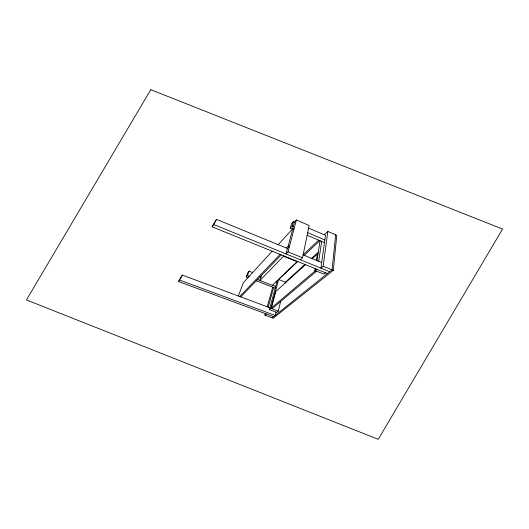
<?xml version="1.0" encoding="UTF-8"?>
<svg xmlns="http://www.w3.org/2000/svg" width="529" height="529" viewBox="0 0 529 529"><rect width="100%" height="100%" fill="white"/><g stroke="black" fill="none" stroke-linecap="round" stroke-linejoin="round"><path stroke-width="0.79" d="M265.34 313.591L264.897 315.178L273.182 318.233L333.31 270.345L336.788 235.273L327.835 231.424L324.277 234.797M335.677 234.79L332.053 269.83L272.151 317.85M308.632 228.118L325.5 235.319L320.911 268.13L323.193 266.213L327.835 231.424M318.683 261.286L321.678 241.416M305.511 264.685L275.788 291.519L271.417 307.944L272.475 308.341L315.886 271.78L316.018 270.941M325.586 272.825L323.953 274.148L315.377 270.683L315.674 268.805M316.957 260.579L320.065 240.735M271.417 307.944L314.662 271.284L315.092 268.567M316.395 260.347L317.407 253.946L317.962 254.178M300.373 259.772L302.515 257.762L309.174 225.48L296.352 219.985L294.474 222.074L292.689 228.806M261.63 275.252L259.924 280.522L272.336 285.31L297.377 261.386M277.249 280.681L269.42 309.637L276.733 312.361L278.274 311.118L280.628 301.477M285.111 283.101L285.343 282.149L304.896 264.44M275.993 312.09L275.159 315.443L179.476 280.033L178.544 281.554L273.645 316.653M286.262 247.989L288.265 245.899L289.482 246.402L287.472 248.485L286.03 253.94L288.067 251.864L296.352 219.985M288.265 245.899L292.828 228.654L293.972 229.136M269.42 309.637L270.914 308.367L278.618 279.517L297.708 261.524M259.924 280.522L283.808 255.891M292.444 229.07L290.302 228.164L292.167 226.101L293.377 221.611L294.474 222.074M290.302 228.164L291.532 223.668L293.377 221.611M268.229 307.144L273.638 287.505M267.238 306.774L272.713 287.148M248.022 277.632L246.216 276.938L247.473 275.549L249.086 271.172L252.664 272.561M246.216 276.938L247.843 272.567L249.086 271.172M238.374 296.002L243.3 282.797L272.21 251.189M327.405 273.559L212.149 226.848L216.506 219.363L287.472 248.485M212.149 226.848L216.506 219.363M178.544 281.554L182.326 275.08L269.922 307.779M179.476 280.033L182.326 275.08M278.181 244.669L292.828 228.654M239.743 296.511L280.119 254.396M240.748 296.888L281.302 254.872M318.65 240.14L303.11 254.879L321.692 262.523M304.241 255.362L319.853 240.642M311.588 258.377L318.246 252.346M312.216 258.635L317.407 253.946M315.377 270.683L316.97 269.327M264.897 315.178L266.351 313.962M270.914 308.367L278.274 311.118M247.473 275.549L249.291 276.25M257.577 279.451L259.97 280.377M272.455 285.197L275.688 286.447M256.267 280.813L275.232 288.12M260.05 276.892L260.982 277.249M276.158 281.706L276.892 281.99M278.618 279.517L285.343 282.149M314.662 271.284L315.886 271.78M283.709 256.267L297.291 261.769M213.61 224.468L329.712 271.708M288.067 251.864L302.515 257.762M323.193 266.213L333.31 270.345M307.151 235.279L324.482 242.599M292.167 226.101L293.278 226.571M307.693 232.681L324.852 239.954M150.765 89.692L26.45 299.936L378.235 439.308L502.55 229.064L150.765 89.692"/></g></svg>
